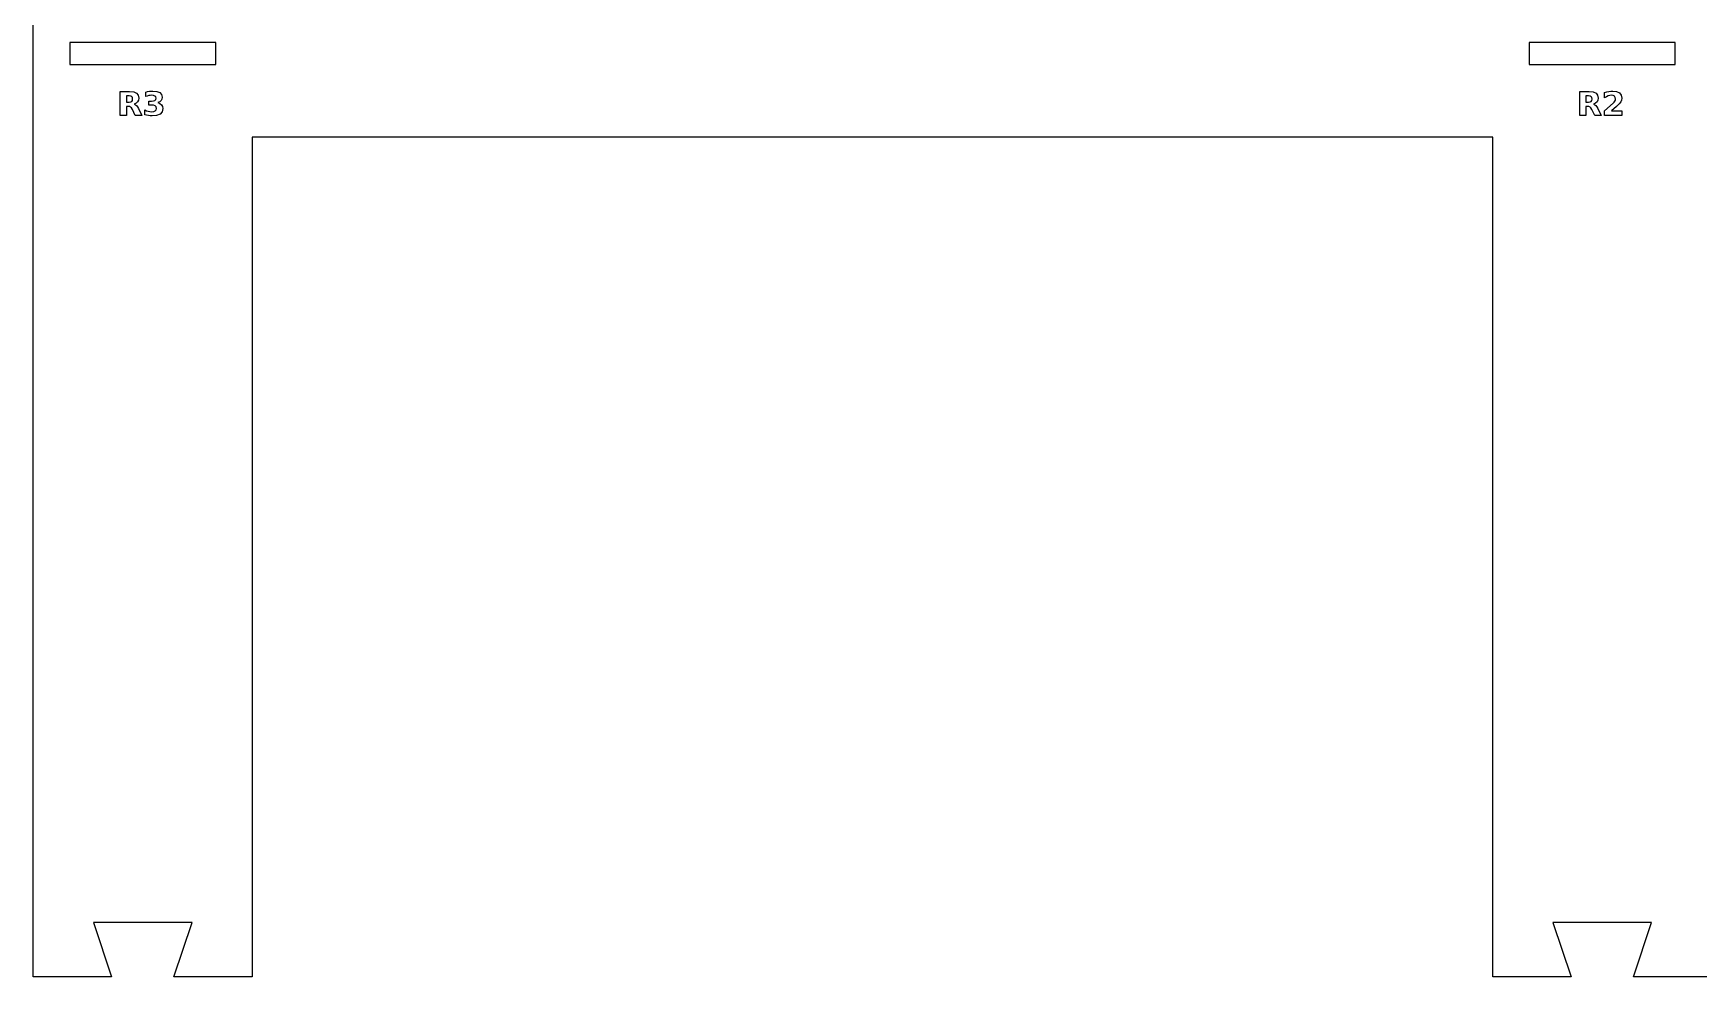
# Model space of a CAD drawing. Header units: millimetres. Extents: x 12 to 872, y 12 to 564.
# Drawn here: x 12.5 to 468.9, y 12.5 to 271 of the extents above; entities that cross this region are included whole.
import ezdxf

# ---------------------------------------------------------------- set-up
doc = ezdxf.new("R2010")
doc.units = ezdxf.units.MM
doc.layers.add('CUT', color=1, linetype='Continuous')
doc.layers.add('ENGRAVE', color=5, linetype='Continuous')

msp = doc.modelspace()

# ---------------------------------------------------------------- linework, layer by layer
at = {"layer": 'CUT', "color": 1}
msp.add_lwpolyline([(472.5, 12.5), (451.04, 12.5), (456, 27.35), (429, 27.35), (433.96, 12.5), (412.5, 12.5), (412.5, 242.5), (72.5, 242.5), (72.5, 12.5), (51.04, 12.5), (56, 27.35), (29, 27.35), (33.96, 12.5), (12.5, 12.5), (12.5, 242.5), (12.5, 285.91), (12.5, 332.5), (442.5, 447.72), (872.5, 332.5)], dxfattribs=at)
for points in [[(62.5, 268.5), (22.5, 268.5), (22.5, 262.5), (62.5, 262.5)], [(462.5, 268.5), (422.5, 268.5), (422.5, 262.5), (462.5, 262.5)]]:
    msp.add_lwpolyline(points, close=True, dxfattribs=at)
at = {"layer": 'ENGRAVE', "color": 5}
for points in [[(38.02, 250.98), (38.02, 248.5), (36.33, 248.5), (36.33, 255.06), (38.91, 255.06), (40.03, 254.95), (40.81, 254.63), (41.26, 254.06), (41.41, 253.25), (41.34, 252.66), (41.1, 252.18), (40.71, 251.82), (40.15, 251.57), (40.48, 251.44), (40.77, 251.21), (41.05, 250.86), (41.33, 250.36), (42.25, 248.5), (40.45, 248.5), (39.65, 250.13), (39.4, 250.54), (39.16, 250.8), (38.87, 250.94), (38.5, 250.98)], [(38.73, 252.15), (39.19, 252.2), (39.49, 252.35), (39.67, 252.61), (39.72, 253), (39.67, 253.38), (39.49, 253.64), (39.19, 253.79), (38.73, 253.84), (38.02, 253.84), (38.02, 252.15)], [(46.62, 252.04), (47.21, 251.8), (47.63, 251.44), (47.89, 250.96), (47.98, 250.36), (47.79, 249.5), (47.23, 248.88), (46.31, 248.5), (45.05, 248.37), (44.54, 248.39), (44.04, 248.45), (43.53, 248.56), (43.03, 248.7), (43.03, 250), (43.51, 249.79), (43.97, 249.64), (44.44, 249.55), (44.9, 249.52), (45.49, 249.58), (45.93, 249.76), (46.19, 250.04), (46.28, 250.43), (46.19, 250.82), (45.92, 251.1), (45.46, 251.28), (44.83, 251.33), (44.16, 251.33), (44.16, 252.42), (44.87, 252.42), (45.42, 252.47), (45.82, 252.62), (46.05, 252.88), (46.13, 253.23), (46.05, 253.57), (45.83, 253.82), (45.46, 253.97), (44.97, 254.02), (44.56, 254), (44.14, 253.93), (43.73, 253.82), (43.31, 253.66), (43.31, 254.9), (43.81, 255.02), (44.31, 255.11), (44.79, 255.16), (45.27, 255.18), (46.39, 255.07), (47.19, 254.76), (47.66, 254.23), (47.82, 253.5), (47.75, 252.97), (47.52, 252.55), (47.14, 252.24)], [(438.02, 250.98), (438.02, 248.5), (436.33, 248.5), (436.33, 255.06), (438.91, 255.06), (440.03, 254.95), (440.81, 254.63), (441.26, 254.06), (441.41, 253.25), (441.34, 252.66), (441.1, 252.18), (440.71, 251.82), (440.15, 251.57), (440.48, 251.44), (440.77, 251.21), (441.05, 250.86), (441.33, 250.36), (442.25, 248.5), (440.45, 248.5), (439.65, 250.13), (439.4, 250.54), (439.16, 250.8), (438.87, 250.94), (438.5, 250.98)], [(438.73, 252.15), (439.19, 252.2), (439.49, 252.35), (439.67, 252.61), (439.72, 253), (439.67, 253.38), (439.49, 253.64), (439.19, 253.79), (438.73, 253.84), (438.02, 253.84), (438.02, 252.15)], [(445.02, 249.74), (447.91, 249.74), (447.91, 248.5), (443.14, 248.5), (443.14, 249.74), (445.54, 251.86), (445.82, 252.14), (446.01, 252.42), (446.13, 252.71), (446.17, 253), (446.09, 253.42), (445.86, 253.74), (445.49, 253.95), (445.03, 254.02), (444.62, 253.98), (444.17, 253.86), (443.68, 253.64), (443.16, 253.35), (443.16, 254.79), (443.73, 254.96), (444.29, 255.08), (444.84, 255.15), (445.38, 255.18), (446.43, 255.05), (447.21, 254.66), (447.7, 254.04), (447.87, 253.22), (447.8, 252.7), (447.59, 252.22), (447.16, 251.67), (446.43, 250.97)]]:
    msp.add_lwpolyline(points, close=True, dxfattribs=at)

doc.saveas('drawing.dxf')
